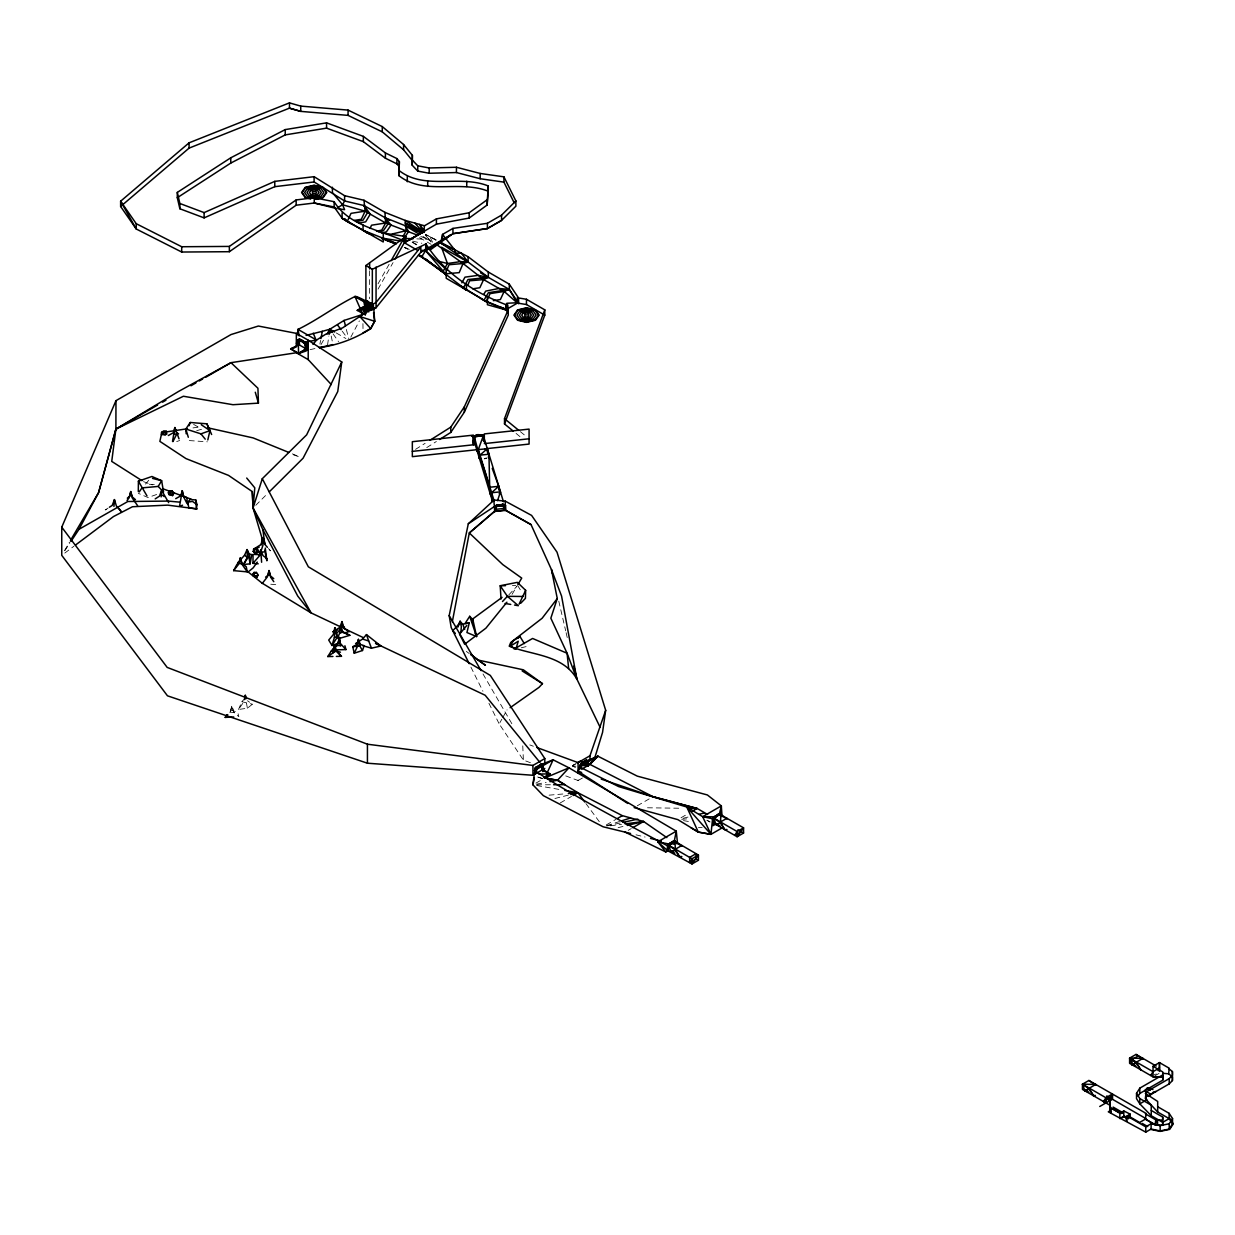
<?xml version="1.0" encoding="UTF-8"?>
<svg xmlns="http://www.w3.org/2000/svg" width="1235" height="1235" viewBox="0 0 1235 1235"><rect width="100%" height="100%" fill="white"/><g stroke="black" fill="none" stroke-linecap="round" stroke-linejoin="round"><path stroke-width="0.75" stroke-dasharray="5 3.75" d="M565.738 775.904L578.088 780.52L578.088 776.938M327.568 344.874L328.819 336.182M319.911 344.025L320.606 340.397M230.327 711.823L231.979 705.509L233.647 712.163L230.327 711.823L231.979 705.509L233.647 712.163L238.834 716.686L237.83 712.78L233.4 710.773L231.146 710.11L228.552 712.07L237.83 712.78M238.525 709.461L241.828 701.727L244.576 698.763L243.712 702.02L238.525 709.461L247.386 708.242L252.434 704.197L247.463 700.754M350.833 337.14L359.37 320.899M530.433 762.721L523.378 760.081L499.202 723.911L501.827 719.218M502.691 717.659L507.076 709.863M378.049 283.818L389.303 263.935M378.049 289.098L393.054 262.592M320.992 344.58L323.647 339.98M64.652 550.393L69.5 542.134M512.046 594.359L516.894 586.239M64.791 550.748L69.855 543.076M148.74 480.276L145.529 484.058L155.672 484.614M508.835 594.838L516.4 586.841M255.769 505.3L266.575 494.54M64.791 553.064L73.915 546.225M108.001 508.125L105.191 509.931L108.556 508.758M415.547 449.355L425.149 443.303M426.754 447.579L436.356 441.512M535.913 783.129L541.841 779.702M575.556 763.863L572.407 765.669L575.479 767.444M575.479 767.599L572.407 765.916L578.706 762.288M578.088 780.52L582.534 777.942M560.227 802.951L571.481 796.451M637.291 805.776L649.872 798.505M606.277 824.918L615.91 819.361M628.198 830.352L631.286 828.577M681.041 817.755L687.478 814.035M1154.648 1075.947L1159.48 1073.169L1154.2 1074.573M575.556 763.956L572.407 765.669L575.865 765.654M176.698 441.559L179.708 440.494M156.629 494.494L147.999 497.535L138.289 493.305M606.725 825.613L619.569 821.507M196.72 430.691L201.984 429.147M554.932 798.489L569.073 794.954M683.14 818.28L688.435 816.953M484.382 458.895L486.868 458.278M521.232 647.788L526.527 646.507M618.102 827.635L625.389 825.875M484.259 458.494L486.76 457.938M606.725 825.968L621.344 822.742M310.062 349.644L315.558 348.44M536.716 784.132L546.148 782.372M192.984 427.927L198.48 427.094M610.43 825.814L621.483 824.362M549.112 795.155L566.402 793.704M681.674 819.299L689.362 818.651M512.417 585.575L515.906 585.529M536.685 784.827L551.705 784.75M698.423 827.635L702.175 827.604M647.495 807.783L681.859 808.261M416.782 238.88L427.773 239.328L432.343 241.967M189.295 440.571L207.372 441.821M270.758 584.217L275.868 584.68M572.407 765.916L575.865 766.302M536.685 785.506L561.06 789.767M683.449 820.596L690.952 821.923M241.828 701.727L252.434 704.197M412.783 241.149L421.83 243.28M636.01 834.814L645.071 837.052M542.381 778.405L536.422 776.614L542.381 778.652M293.544 454.881L299.889 457.104M529.784 744.921L533.366 746.233M143.492 481.635L152.353 484.892M420.795 236.502L427.773 239.328L422.926 236.41M404.663 247.525L409.896 249.655L404.571 247.386M292.371 453.878L299.503 456.78M426.245 234.897L436.094 239.852M404.37 247.525L407.874 249.069A224.23 129.443 60 0 0 404.354 247.247M706.991 820.38L709.971 822.001M412.444 242.122L419.005 245.734M193.602 424.377L200.302 428.19M435.862 239.945L425.334 234.279L431.046 241.767M419.56 237.645L431.169 244.345M336.26 332.956L345.908 338.529M706.991 820.179L709.971 821.908M435.986 240.223L429.765 236.425L432.914 242.971M412.135 242.183L416.612 245.024M466.305 651.385L469.238 653.547M520.398 431.694L526.187 436.418M516.076 433.423L520.398 436.974M268.412 548.525L270.434 550.856L268.196 547.815M425.334 234.959L431.046 242.014M342.219 331.196L346.819 337.325M585.93 803.568L599.639 822.139M333.079 333.898L338.529 341.678M517.666 585.513L521.973 592.476M483.008 673.97L512 723.972M470.921 667.132L482.916 691.214M488.921 703.255L499.202 723.911M346.371 329.498L348.671 338.56M558.791 601.198L565.692 630.853M566.109 632.706L567.405 638.279M331.212 336.059L332.616 342.882M247.386 708.242L245.703 698.639M522.775 745.863L523.378 760.081M362.936 323.616L363.013 329.143M369.62 270.835L369.62 298.731"/><path stroke-width="1.5" d="M296.338 343.191L308.225 350.045L308.21 340.212L296.338 333.357L258.362 326.04L231.038 334.546L115.967 400.665L61.75 527.175L61.75 555.349L167.466 695.814L367.428 763.215L532.933 775.271L532.933 765.438L544.805 758.583L490.31 675.421L308.349 566.819L262.299 478.701L306.635 434.859L341.755 361.978L308.21 340.212L308.21 359.617L331.335 384.594M373.047 308.704L372.337 304.597L365.9 300.877C363.707 300.846 363.908 306.295 365.9 306.172L365.9 265.54L405.806 236.549L405.806 241.828C381.553 230.096 349.181 226.36 334.145 201.706L314.261 197.739L296.168 199.931L229.355 246.413L181.699 246.738L136.236 223.705L120.629 201.212L189.078 142.828L289.438 102.876L300.738 106.102L348.054 110.1L382.279 126.587L403.583 144.51L412.382 155.363L412.243 165.274L417.754 171.094L429.193 173.255L456.441 172.545L480.183 178.735L503.926 182.132L514.161 202.756M367.428 763.215L367.428 744.211L167.173 667.409L61.75 527.175M372.337 309.892L372.337 269.261L425.967 243.974C444.399 273.058 474.024 292.51 505.733 304.566L507.508 304.767L508.295 315.048L464.345 412.135L450.775 432.435L439.567 439.49M373.31 309.321L376.058 307.731L420.826 252.233L420.826 246.954L376.058 302.451L372.337 304.597L365.869 301.078L371.226 303.748L372.661 305.74L372.677 308.935L372.661 305.74L371.226 303.748L366.625 300.645L364.819 301.201M483.672 440.771L483.348 435.693L474.379 436.603C479.442 458.617 488.89 479.18 492.564 501.518L474.379 441.806L474.286 436.325L482.252 434.766C487.933 437.468 476.648 432.574 475.367 435.77L473.375 437.128L483.256 435.415L503.448 501.719M489.801 492.441L488.952 454.233L487.269 448.706L478.3 449.617L494.17 500.993M492.225 468.389L498.755 486.312L491.484 492.75L492.472 501.178M497.581 505.979L498.075 505.269L495.59 507.199L497.674 506.273M498.755 489.786L498.755 486.312L489.801 487.238L490.388 494.386L491.484 493.583L490.496 494.741M535.295 774.314L535.295 769.529L536.87 767.383M536.685 766.626L535.264 769.189L535.65 772.261L535.65 769.405L537.071 767.599L535.295 769.529L535.218 773.944M536.005 772.477L537.441 767.136L537.796 768L535.99 767.12L534.554 769.096L535.295 769.529M538.151 767.799L537.796 766.92L537.796 768M541.702 766.904L542.443 770.192L541.702 765.468M542.412 764.558L542.443 770.192M578.088 773.357L578.088 762.628L589.96 755.774L605.675 710.31L557.031 552.199L531.606 515.412L505.238 501.132L494.077 500.005L468.297 523.794L449.185 615.632L451.207 627.565L469.207 663.689M580.419 768.71L580.419 765.515L581.778 763.492L586.857 760.652L581.5 763.338L578.057 771.258L627.735 803.445M581.145 768.463L581.145 765.592L582.58 763.122L583.29 763.786M587.227 761.671L587.227 765.962L587.227 761.671L585.436 760.637L585.081 761.501M586.146 761.717L587.582 761.887L586.872 761.455L587.582 766.179L587.644 761.254L586.008 761.053M587.582 766.179L587.582 760.559M589.96 759.355L589.96 755.774M543.168 764.99L540.992 764.233L535.264 768.185L541.378 764.45L553.11 759.818L568.98 767.83L676.271 831.17L674.264 841.174L667.826 846.037L667.471 850.622L667.471 845.836L668.907 843.845L673.909 840.958L675.699 841.498L677.027 843.922M668.181 850.22L668.536 845.219L674.974 841.421L673.909 840.958L668.181 844.925L692.001 858.757L692.001 863.96L667.471 850.622M675.406 849.186L681.843 845.466L681.843 846.284L674.974 841.498L675.406 850.004L679.404 856.704L681.411 856.442M712.95 823.621L712.595 818.62L719.032 813.741L743.563 827.836L743.563 833.038L737.125 836.743L713.305 823.004L713.305 818.697L714.741 816.551M725.593 818.11L719.032 813.741L712.95 818.82L712.95 825.69L716.099 823.868M713.66 823.205L714.031 816.644L720.823 814.282L721.317 805.899L707.377 794.954L637.291 776.136L597.941 756.221L581.5 763.323L578.057 771.258L581.639 772.477M720.823 814.282L720.53 822.788L724.544 829.488M726.967 819.083L726.967 818.249L720.53 821.97M1099.737 1106.498L1112.349 1099.212L1112.349 1094.009L1105.912 1097.73L1103.55 1101.574L1105.912 1102.932L1105.912 1097.653L1109.91 1099.968L1109.91 1105.248L1082.447 1089.393L1082.462 1084.191L1088.884 1080.471L1146.111 1113.43L1145.401 1119.126L1155.142 1124.745L1162.691 1125.317L1162.706 1122.337L1169.715 1118.293L1173.25 1123.896L1169.715 1129.361L1160.113 1131.399L1150.541 1129.361M1147.886 1096.201L1169.205 1083.898L1172.432 1080.548L1172.432 1076.843L1168.634 1073.817L1169.205 1068.213L1159.48 1062.594L1153.042 1066.299L1153.042 1076.874L1161.147 1077.152L1153.042 1076.874L1129.593 1063.335L1129.593 1058.133L1136.03 1054.412L1156.161 1066.037M1157.55 1125.317L1157.55 1120.037L1155.852 1119.049L1155.142 1124.745L1145.401 1119.126M1138.176 1096.032L1139.812 1093.438L1162.768 1080.177L1162.768 1071.918L1153.042 1066.299M1168.634 1068.537L1172.432 1071.548L1172.432 1075.268L1169.205 1078.618L1146.25 1091.863L1145.308 1098.641L1157.689 1112.025L1169.144 1118.632L1172.54 1123.85L1169.205 1129.068L1160.159 1130.936L1151.113 1129.037L1145.756 1132.124L1108.274 1111.809L1109.895 1110.867L1109.91 1099.968M141.917 480.631L111.737 461.411L115.889 429.116L115.967 400.665M1151.252 1110.45L1162.706 1117.057L1162.691 1120.037L1157.55 1120.037M1121.056 1113.584L1113.121 1109.015L1113.136 1107.1L1122.63 1112.581M138.305 491.576L138.397 481.171L151.936 476.478L161.646 480.708L163.545 492.055L158.219 486.436L141.963 487.887L139.2 491.962M258.223 563.808L252.974 563.345L253.051 554.376L260.323 554.7M501.024 599.037L500.206 585.745L517.372 582.349L525.647 590.33L525.415 598.373L520.707 603.267M412.243 165.274L412.382 155.363M334.407 637.353L337.479 636.828L332.03 645.488L334.407 637.353L334.824 627.673L339.749 642.709L332.03 645.488L328.711 640.07L333.357 634.497L334.824 627.673L336.213 634.296M394.922 259.273L404.308 242.708L436.418 224.168L469.177 218.055L487.13 205.041L488.195 191.209C459.543 179.708 424.331 195.871 398.936 175.679L399.368 161.646L396.929 158.589L385.413 152.939L363.352 136.375L326.565 122.852L285.223 129.598L230.76 157.802L177.3 192.413L177.3 197.693L179.862 208.761L204.115 217.885L274.772 186.67L314.107 181.962L344.596 200.965L363.985 205.55L389.596 220.339M398.936 175.679L399.368 161.646M468.297 523.794L496.485 505.146L504.436 504.93L504.729 510.348L495.22 511.352L495.528 505.949L503.448 504.389L505.439 505.316L505.532 510.395L504.436 510.225L504.436 505.933L502.151 505.779L502.043 504.837L502.151 505.779M495.482 511.336L495.775 505.933L505.532 505.609M339.749 642.709L340.026 637.986L336.553 635.948M506.612 306.357L506.798 303.285L518.175 302.668L509.299 289.438L480.554 272.858M113.944 506.381L114.423 499.604L116.414 506.041L121.462 511.892L119.224 508.851M341.508 628.383L341.987 621.606L343.978 628.044L349.026 631.857L346.788 629.541M161.152 496.902L161.631 490.357L168.67 502.645M487.13 205.041L488.195 185.929C459.543 174.413 424.331 190.576 398.936 170.399M460.933 631.764L461.35 626.608L460.115 621.205L457.876 626.84L460.115 621.205L463.002 624.694L464.653 629.433M260.462 553.11L260.724 549.93L262.978 555.596L266.93 558.575M262.947 541.27L253.067 507.986L254.78 487.825L246.707 478.038M472.588 622.98L472.881 619.677L469.717 616.296L465.132 623.382L469.238 623.058L466.923 632.521L476.602 636.565L472.881 619.677M630.56 833.471L603.066 826.771L543.338 795.649L532.933 784.842L534.94 769.312L536.361 767.336L536.021 768.618L542.443 764.897L541.378 764.45M297.403 334.561L298.021 329.39C317.874 319.711 335.179 306.311 354.954 296.524C356.143 294.671 388.222 313.397 365.143 301.325L365.143 306.604L365.9 301.88M712.595 818.62L710.943 834.351L698.284 832.097L677.83 819.623L634.142 807.597M259.844 555.611L260.323 552.03M261.264 544.867L262.221 537.719M196.982 504.636L192.475 501.395L187.612 502.197L188.893 507.817L196.411 508.851L196.982 504.636L195.748 499.959L190.205 499.48L187.612 502.197L188.137 504.59M341.755 361.978L337.757 391.541L303.069 458.231L269.292 491.839M357.486 646.337L358.428 639.375L360.25 644.408L359.725 645.843L362.473 650.521L354.229 653.192L352.762 646.723L357.177 644.408L358.428 639.375L359.725 645.843L357.486 646.337L354.229 653.192M605.675 710.31L602.557 732.37L594.344 759.293M172.514 441.42L174.876 427.557L179.013 438.811M329.066 334.453L329.822 329.236L344.086 320.421L362.797 314.416L354.954 296.524L371.951 304.829L365.143 301.325L367.69 301.186M332.941 656.464L327.831 656.557L336.275 650.629L332.956 652.636L334.592 645.241L336.275 650.629L341.462 656.325L336.352 656.418M337.68 637.6L339.795 632.938L340.798 626.207L342.959 632.258L349.829 635.315L338.807 638.603M487.269 448.706L479.998 455.144L479.396 458.386L478.3 450.451L477.219 451.254M488.365 457.475L488.952 454.233L479.998 455.144M532.933 784.842L534.276 777.679M320.946 338.591L322.304 331.335L329.822 329.236L334.639 332.014M452.303 621.9L469.3 532.964L494.509 511.398C496.038 512.772 493.321 502.799 494.077 500.005M361.824 309.043L357.347 310.525L369.62 304.026L368.74 308.256L372.491 307.994M332.956 652.636L334.592 645.241L336.028 650.907L341.462 656.325M207.804 439.953L209.965 430.614L206.862 423.821L190.236 422.478L185.837 429.024L186.192 433.778M244.499 698.655L245.286 695.305L246.367 698.022M722.83 827.496L710.943 834.351L702.653 816.675L714.386 816.844L719.387 813.958L721.317 805.899L702.653 816.675L686.784 807.011L618.611 786.571L579.493 766.889L597.941 756.221L589.944 764.403L581.639 769.189M196.411 508.851L195.748 499.959M337.417 645.411L339.069 639.097L340.736 645.735L337.417 645.411L332.308 649.919L345.923 649.595L344.92 645.766M308.21 359.617L296.338 352.762L230.976 362.673L178.55 391.449L115.889 429.116L98.584 492.626L78.994 529.29L70.874 541.548M588.292 760.976L580.79 764.403L581.145 763.122L586.146 760.22L587.937 760.775L597.941 756.221L587.937 765.561L581.037 765.607M157.586 405.034L115.889 429.116L98.584 492.626L70.472 540.482M340.675 626.901L311.081 612.9L297.774 596.135L262.947 529.861L253.067 507.986L262.299 478.701M264.105 543.4L263.395 538.568L261.187 544.373L254.148 548.896L260.585 552.415L262.916 545.345L263.395 538.568L265.386 545.005L267.408 547.352M517.851 584.603L521.726 578.104L502.784 564.596L469.3 532.964L494.556 511.367L505.347 510.178L531.035 524.582L551.489 569.675L557.278 598.543L550.841 618.195L567.081 653.253L576.869 679.065L600.071 727.214M497.535 500.654L500.453 491.839L491.484 492.75M362.473 650.521L364.186 645.689L360.25 644.408M189.078 425.704L190.236 422.478M478.3 449.617L483.348 435.693L483.348 436.603L480.77 434.921M513.189 431.061L504.513 423.96L504.513 418.68L544.774 309.846L526.465 299.271L517.45 297.789L517.45 303.069L505.733 309.861L487.408 304.721L487.408 296.801M504.513 423.96L544.774 315.126L544.774 309.846M681.843 856.704L679.837 856.951L675.406 850.004L670.96 851.826L671.392 850.668M1088.884 1080.471L1095.754 1085.256L1095.754 1084.438L1084.886 1090.798L1085.318 1089.64M1088.807 1092.049L1085.318 1091.045L1085.735 1089.888M1132.449 1063.582L1132.016 1064.74L1142.884 1058.38L1142.884 1059.198L1136.03 1054.412M1135.938 1065.99L1132.449 1064.987L1132.881 1063.829M161.631 490.357L159.439 496.177L155.209 498.878M446.468 270.805L449.046 264.722L463.063 263.518L468.096 262.021L488.334 277.35L483.626 279.589L469.624 280.793L467.679 285.347M435.399 243.727L463.063 263.518L459.188 272.642L445.187 273.846M244.545 555.287L247.046 549.59L249.485 555.148L250.118 563.855L243.465 564.488L237.676 562.867L244.545 555.287L247.34 557.386L243.465 564.488L249.485 555.148L247.046 549.59L247.34 557.386M429.95 440.262L450.775 427.14L464.345 406.84L508.295 309.769M519.101 604.162L525.647 590.33M547.074 773.033L553.11 759.818L534.446 770.594C576.745 798.057 624.416 822.541 667.471 845.836M177.3 192.413L179.862 203.482L204.115 212.605L274.772 181.375L314.107 176.682L344.596 195.686L363.985 200.271L365.112 211.17L361.33 219.305L354.291 220.386M370.037 228.46L371.55 225.202L385.644 223.01L417.322 235.098M463.063 263.518L483.626 279.589L479.844 287.724L472.789 288.82M466.444 284.698L466.444 289.978L460.331 285.671L486.281 301.757L490.063 293.621L504.158 291.429L509.299 289.438L509.299 284.158L488.334 272.055L468.096 256.741L440.849 242.415L425.55 250.674L422.015 250.35M483.626 279.589L504.158 291.429L500.36 299.565L493.321 300.661M405.806 241.828L423.034 232.134L419.638 224.43L424.469 231.053L423.775 232.535L424.469 225.773L436.418 218.873L469.177 212.76L487.13 199.761M369.62 304.026L364.788 307.299L365.22 314.817L366.795 311.683L368.725 310.155L370.361 310.525M172.946 441.605L176.883 433.747L173.888 434.427M253.329 551.319L255.676 548.216L257.59 549.143L257.791 552.477L255.645 553.496L253.329 551.319L255.645 553.496L256.988 551.86L257.59 549.143L256.818 549.652L255.676 548.216L253.515 549.251L253.623 551.767L257.791 552.477M510.441 646.137L518.237 641.227L515.937 649.07L510.441 646.137L513.22 640.733L520.012 636.581L524.304 643.574M337.757 207.557L342.589 204.763L344.596 200.965L344.596 195.686M233.631 570.632L236.981 564.333L239.559 562.373L240.393 557.772L241.828 563.037L246.244 566.788L247.262 571.867L233.631 570.632L238.756 564.086L240.393 557.772L242.075 564.41L247.262 571.867M332.971 344.596L319.232 347.652C337.603 345.244 355.109 338.668 370.732 328.603L374.668 321.27L373.696 307.345L371.226 303.764M363.075 332.817L370.732 328.572L374.668 321.27L373.557 312.64M165.104 434.813L166.231 431.216L163.792 430.845L161.507 432.605L161.584 434.581L165.104 434.813L166.601 434.149L166.231 431.216M172.607 495.575L173.795 493.398L172.02 490.928L169.689 490.912L168.331 492.78L169.102 494.617L172.607 495.575L168.331 492.78M257.019 577.085L258.192 574.908L256.432 572.438L254.101 572.423L252.743 574.275L253.515 576.127L257.019 577.085L252.743 574.275M461.875 282.83L464.977 277.149L478.207 275.343L488.334 277.35L488.334 272.055M363.985 200.271L384.934 212.358L385.644 223.01L381.785 230.065L376.521 231.3M403.119 236.348L406.207 230.698L405.157 220.401L384.934 212.358M418.557 255.105A224.23 129.443 60 0 1 446.206 274.664L421.614 256.988L425.55 250.674L425.967 243.974L425.55 250.674L446.206 274.664L442.794 271.947L447.44 263.487L441.497 247.247L468.096 262.021L468.096 256.741M391.171 260.616L404.308 237.413L404.308 242.708L417.523 250.334M327.167 333.836L329.822 329.236L331.999 332.339M534.446 770.594L536.376 767.336M483.873 294.177L485.71 291.105L499.017 288.465L509.299 289.438L517.45 303.069L526.465 304.551L544.774 315.126M158.219 486.436L161.646 480.708L152.507 478.393M698.423 860.255L696.077 858.881L696.077 853.678L689.639 857.399L689.639 862.601L692.001 858.757L698.423 855.052L698.423 860.255L692.001 863.96L698.423 855.052L674.619 841.205L668.181 844.925L669.262 844.061L657.807 841.822L676.271 831.17L677.521 843.382M734.763 835.385L737.125 831.541L743.563 827.836L737.125 836.743L737.125 831.541L713.305 817.802L719.387 813.958M1139.673 1122.43L1146.111 1118.709L1112.349 1099.212L1112.349 1094.009L1109.987 1097.853L1103.55 1101.574M1150.68 1075.515L1153.042 1071.671L1159.48 1067.951L1159.48 1062.594L1159.48 1071.393L1159.48 1067.951L1157.905 1070.513M327.831 656.557L331.181 651.123L333.759 650.922M233.724 716.964L225.218 717.412L226.885 714.741M1162.706 1122.337L1151.252 1115.73L1139.812 1103.843L1136.524 1098.641L1136.524 1093.361L1139.812 1088.143L1162.768 1074.898L1162.768 1080.177M1169.205 1129.068L1169.205 1123.773L1172.54 1118.555L1169.144 1113.337L1157.689 1106.73M300.12 340.582L300.12 340.906M303.347 342.435L305.138 344.38L305.848 349.088L305.848 344.21L299.41 339.424L304.783 342.11L308.225 350.045M366.579 302.56L366.579 301.479L366.934 302.343L365.143 302.313M369.79 304.412L369.79 303.331L369.79 304.412L371.272 303.578L370.562 302.915L371.272 303.578M332.308 649.919L338.236 642.725L339.069 639.097L340.736 645.735M404.879 237.012L408.6 231.562L405.157 225.696L384.934 217.653L388.037 223.905L383.39 230.683L378.435 232.01M257.297 562.095L253.144 567.899L248.142 571.944L262.082 583.136L311.081 612.9L253.067 507.986L252.28 491.592L228.537 475.398L185.976 458.602L159.871 441.374L161.816 432.59L187.473 428.746M364.788 307.299L362.287 308.256L364.464 310.834L368.833 308.318L372.105 308.21M506.906 602.201L485.895 628.183L464.653 644.253L459.574 634.126L466.784 625.512M257.806 575.433L253.515 576.127L254.101 572.423L254.78 573.457L256.432 572.438M557.278 598.543L542.119 618.272L510.719 642.509L509.221 646.198C532.053 655.337 562.944 654.581 576.869 679.065L561.57 596.057L551.489 569.675L552.338 573.38M127.035 500.499L129.073 497.89L130.725 491.576L132.16 496.84L135.464 499.65M262.237 583.46L267.362 576.899L269.014 570.585L270.434 575.865L273.753 578.659M365.792 306.558L365.22 307.299L367.073 308.379L369.388 307.067L365.514 306.403L365.514 302.096L367.335 301.71M364.433 301.402L364.788 305.987L371.673 309.954L369.003 309.985L369.08 308.457M580.79 765.391L582.225 763.57M668.536 846.129L669.972 844.308L668.907 843.845L673.909 840.958M713.305 818.697L715.111 817.169L714.031 816.644M312.98 344.349L316.546 340.088L325.561 334.299L342.512 327.908L373.696 307.345L354.954 296.524M499.465 493.815L500.453 491.839M477.327 451.609L478.3 450.451L479.288 458.046M252.974 563.345L258.918 556.476L260.724 549.93L261.619 562.249M355.556 643.574L362.581 639.051L366.471 634.605L380.905 646.013L371.473 648.19L362.627 645.627M225.218 717.412L227.765 714.617M458.972 624.015L452.797 630.745L455.329 633.37M471.029 654.55L478.038 660.061L523.378 669.818L542.474 683.65L539.031 687.355L510.117 707.717M557.464 780.273L568.98 767.83L544.805 777.988L557.464 780.273L577.918 792.731L622.332 815.656L643.574 821.476L666.838 837.608M502.491 601.538L507.384 596.32L522.822 596.474M438.286 261.202L447.44 263.487L460.67 261.619L468.096 262.021L461.288 253.16L455.792 253.19L454.48 249.578L442.207 244.021L440.849 242.415L442.547 234.403L452.936 228.413L487.408 223.288L501.564 215.122L515.875 200.919L503.926 176.837L480.183 173.456L456.441 167.265L429.193 167.96L417.754 165.814L412.243 159.994M421.969 232.412L405.157 223.041L423.034 232.134L423.775 231.408L409.171 240.3M1152.903 1089.594L1149.692 1087.742L1147.176 1088.189L1144.675 1090.629L1151.113 1094.349L1153.613 1091.91L1156.114 1091.462M430.243 249.933L451.007 234.82L444.646 238.772M314.261 197.739L314.261 203.019L336.152 208.483L334.145 206.986L314.261 203.019L296.168 205.211L229.355 251.708L181.699 252.033L136.236 229L120.629 206.492L189.078 148.123L289.438 108.155L300.738 111.382L348.054 115.38L382.279 131.867L403.583 149.79L412.382 160.658M587.212 760.683L580.79 764.403L587.582 760.899L586.146 760.22L581.5 763.323M161.507 432.605L162.341 431.941L161.584 434.581L164.008 432.729L166.277 432.667L166.601 434.149M368.617 308.194L364.248 310.711L368.37 308.055M127.313 498.122L129.891 496.177L130.725 491.576L132.407 498.214L137.594 505.671M265.587 577.146L268.18 575.186L269.014 570.585L270.681 577.239L273.8 581.7M424.469 225.773L405.157 220.401L423.034 232.134L424.469 231.053M75.443 545.083L113.466 516.57L132.485 506.736L167.744 505.13L197.137 508.974M445.202 239.158L451.007 234.82M499.357 493.475L500.453 492.672L498.755 486.312L499.063 489.894M471.6 619.769L502.074 597.354M518.021 638.047L520.012 636.581M1148.257 1096.433L1151.113 1094.349M540.39 765.577L535.264 768.185L540.992 764.233L542.088 764.697M540.297 765.638L535.65 768.417M335.935 633.262L339.023 631.208L340.798 626.207L341.308 629.495M177.3 197.693L230.76 163.082L285.223 134.893L326.565 128.147L363.352 141.655L385.413 158.219L396.929 163.869L399.368 166.926M580.774 764.403L586.501 760.436L587.582 760.899L579.709 765.098M713.676 818.913L719.743 814.081M109.406 507.214L112.215 505.408L114.423 499.604L114.901 502.815M372.306 309.136L373.047 305.508M441.451 240.763L425.55 250.674L446.206 269.384L446.206 278.292L487.408 302.081L505.733 309.861L505.733 304.566M306.218 348.887L298.561 353.55L290.688 348.764L299.41 344.55L299.41 340.258L298.7 340.659L300.491 340.289L299.055 340.459L299.055 344.75M494.602 511.599L494.509 506.52L496.578 505.439L504.528 505.223L495.59 506.196L504.436 504.93L504.729 510.348M538.769 774.052L550.239 773.866L543.956 777.695L550.239 774.113L541.702 769.76M237.676 562.867L240.81 561.03M1110.852 1108.011L1110.852 1113.306L1109.895 1105.587L1110.852 1108.011L1119.852 1113.214L1119.852 1118.509L1123.788 1116.224L1125.224 1116.563L1126.984 1121.303L1126.984 1116.008L1130.21 1114.155L1130.21 1117.675M420.826 252.233L452.936 233.693L487.331 228.537L501.564 220.401L515.875 206.199L515.875 200.919M162.588 402.147L165.922 400.233M190.946 385.783L195.948 382.896M199.283 380.967L202.617 379.037M205.952 377.123L230.976 362.673L257.93 388.238L258.439 403.135L232.967 404.71L183.413 396.25L115.889 429.116M452.936 228.413L452.936 233.693L487.408 228.583L501.564 220.401L501.564 215.122M299.41 344.55L297.99 344.55L297.99 339.764L299.781 339.224M299.426 339.27L298.7 339.671L306.573 343.886L301.803 339.98M299.765 340.706L303.717 341.246M366.208 302.343L368.045 301.71M305.863 342.975L299.781 339.224L298.7 339.671L304.427 342.311C306.079 345.121 305.354 340.073 303.347 342.774L303.347 342.357M304.427 341.74L304.427 342.157M372.337 305.585L371.581 308.889M367.551 305.724L372.846 305.894L364.464 310.834L365.22 314.817L362.719 309.414L357.347 310.278L363.646 314.153M306.573 348.687L298.561 353.303L290.688 349.011L295.288 347.344M535.264 768.185L540.065 765.623M535.897 773.558L544.805 768.417M543.956 777.494L550.239 773.866M577.131 762.952L580.28 761.13L588.292 765.762M581.5 763.153L582.935 763.986M586.146 762.134L586.146 761.794M586.872 765.762L587.582 762.149M573.102 795.525L577.918 792.731L584.788 802.009M617.515 818.434L622.332 815.656M632.814 827.682L643.574 821.476L625.157 823.884M692.31 811.256L697.142 808.462L707.593 814.452M726.967 829.488L724.96 829.735L720.53 822.788L716.099 824.609L713.66 818.002L720.098 814.282L720.113 815.193L717.967 814.699M625.126 832.128L665.819 851.98L668.799 850.267M736.369 834.459L741.201 831.664M691.245 861.675L696.077 858.881M1138.454 1055.817L1132.016 1059.537L1132.016 1064.74L1129.593 1058.133L1142.884 1058.38M1168.634 1073.817L1162.722 1073.277M1119.852 1113.214L1123.788 1110.944L1130.21 1114.155M1138.778 1121.951L1128.96 1116.286M1142.251 1123.418L1147.686 1126.552M1126.984 1116.008L1145.756 1126.845L1151.113 1123.742L1160.159 1125.656L1169.205 1123.773M514.146 649.039L532.594 638.464L567.081 653.253L568.656 668.536M78.994 529.29L127.838 501.503L168.315 501.086L179.307 502.105M517.45 297.789L518.175 297.388L509.299 284.158M474.379 441.806L474.286 437.236L476.293 435.368M168.331 435.523L173.409 432.713L174.876 427.557L176.435 432.42L178.581 433.871M175.71 498.662L180.773 495.852L182.255 490.681L183.722 497.026L187.087 503.633M668.181 844.925L674.974 841.421M1132.449 1064.987L1136.447 1062.918L1140.893 1069.865M1085.318 1091.045L1089.316 1088.977L1093.762 1095.908M481.187 434.905L483.348 436.603M585.436 761.13L580.419 764.187M362.719 309.414L366.996 308.58M365.143 301.325L366.224 300.861L365.143 301.325L371.951 304.829M373.124 308.951L376.058 307.731L376.058 267.1M337.819 629.912L332.755 631.934L339.795 627.411L341.987 621.606L342.466 624.833M369.774 307.006L372.846 305.894M1119.852 1118.509L1125.224 1116.563L1128.543 1118.478M188.307 437.267L185.837 429.024L200.95 433.856L209.965 430.614L211.633 434.519M182.548 505.238L179.538 506.304L182.255 490.681L183.212 495.899L187.025 497.736L187.072 502.151M254.148 548.896L259.211 547.136M299.781 339.224L298.7 339.671L305.493 343.191L304.427 342.311M290.688 349.011L293.745 347.961M621.39 820.92L630.56 818.002M306.11 335.38L322.304 331.335M381.461 233.137L386.431 231.809L391.063 225.048L384.934 217.653M1108.829 1100.153L1112.349 1099.212L1112.349 1093.932M570.848 794.506L577.918 792.731L564.796 790.431M699.056 814.297L704.367 812.97M627.21 825.428L643.574 821.476M315.882 198.989L322.675 197.399L326.148 192.49L322.675 187.581L314.122 185.543L305.693 187.581L302.22 192.49L305.693 197.399L310.788 198.588M315.975 199.329L323.122 197.646L326.766 192.49L323.122 187.334L314.107 185.188L305.246 187.334L301.602 192.49L305.246 197.646L310.602 198.912M392.205 233.971L406.207 230.698M623.166 822.34L637.785 819.114M344.102 632.922L347.39 632.212M339.795 632.938L342.959 632.258L341.555 631.131L349.829 635.315M356.328 221.574L362.982 220.247L367.551 212.574L363.985 205.55L370.268 214.134L365.699 221.821L359.045 223.149M549.915 781.678L557.464 780.258L564.843 784.673L553.573 784.734M462.245 624.246L469.238 623.058M368.725 311.976L368.725 310.155L364.464 310.834L366.795 311.683M260.585 552.415L263.873 551.891M385.644 223.01L365.112 211.17L351.033 213.346L347.236 221.482L370.16 234.233L363.044 230.281L363.044 225.002M546.843 774.561L550.239 774.113L542.813 769.559M300.275 339.841L298.623 340.042L298.7 344.951M1095.322 1095.414L1093.33 1095.661L1089.316 1088.977L1082.462 1084.191L1084.886 1090.798M365.498 302.096L366.934 301.927M297.99 339.764L305.508 343.191L300.939 340.243M502.151 505.455L502.552 504.775L502.645 505.733M504.436 510.225L505.532 510.395M412.336 451.377L475.49 444.569M484.321 443.612L529.074 438.78M477.405 449.648L412.336 456.657L412.336 441.698L473.375 435.121L473.375 444.801M485.062 448.814L529.074 444.075L529.074 429.101L484.321 433.917L484.321 441.991M477.034 435.615L471.538 436.187L482.499 435.06M473.298 436.835L473.298 441.621L474.286 441.528M483.256 440.617L484.336 440.802M352.762 646.723L356.56 646.384M568.316 793.534L577.918 792.731M509.299 289.438L488.427 292.68L483.858 300.352L504.698 308.765M495.497 505.918L504.528 505.223L503.448 504.389L496.485 505.146M488.334 277.35L468.003 279.527L463.357 288.033L465.749 289.901M496.578 505.439L504.528 505.223M505.439 585.683L500.206 585.745L507.384 596.32L518.345 605.706L514.547 605.057M362.287 308.256L365.421 308.256M687.602 808.338L697.142 808.462L653.022 796.699L601.26 779.131M1095.754 1084.438L1082.462 1084.191L1105.912 1097.73L1105.912 1102.932M405.79 238.448L413.123 238.741M543.662 770.439L542.813 764.774L540.992 764.233M541.007 765.731L542.443 765.901M674.619 841.205L675.699 841.498M331.181 651.123L334.886 651.555M367.428 744.211L532.933 765.438M337.834 208.715L344.596 209.641L342.589 204.763L332.416 192.536L332.416 187.241M405.806 236.549L383.267 233.044L383.267 241.967L342.095 218.194L334.145 206.986L334.145 201.706M367.768 233.338L363.044 230.281L383.267 238.324L400.171 240.964M505.053 603.467L510.75 604.424M544.805 777.988L557.464 780.258M698.284 832.081L710.943 834.351L686.784 807.011L698.284 832.097L690.921 827.666M702.653 816.675L712.95 818.82M207.603 427.773L253.144 437.916L288.805 452.427M248.405 553.789L251.77 554.577L250.118 563.855L248.976 557.155M650.505 838.411L661.389 841.097M670.451 843.335L674.078 844.231M442.207 244.021L454.48 249.578L442.547 234.403L442.547 239.698M697.142 808.462L653.022 796.699L589.944 764.403M541.084 764.944L542.443 765.314M342.589 204.763L365.112 211.17M486.281 301.757L487.408 302.081L481.141 298.793M289.515 108.155L300.738 111.382L300.738 106.102M720.02 825.86L716.532 824.857L720.53 822.788L713.66 818.002M674.897 853.076L671.392 852.073L675.406 850.004L668.536 845.219L670.96 851.826M419.699 234.449L405.157 225.696L415.238 228.66L417.461 231.053L422.185 232.983M336.028 650.907L340.443 652.219M362.581 639.051L368.694 640.996L371.473 648.19M374.668 321.27L359.817 316.515L370.732 328.603M547.275 773.11L550.239 774.113M381.6 238.509L395.956 244.005M536.947 747.545L578.088 762.628M162.958 488.798L191.271 499.233M499.712 306.882L504.76 308.796M502.552 505.439L504.528 506.211L504.528 510.503M586.501 760.436L587.582 760.899M388.33 241.026L383.267 238.324L395.694 243.604M344.565 627.226L342.712 626.438L343.978 628.044M405.157 225.696L420.981 232.597M395.524 243.094A224.23 129.443 60 0 0 383.267 238.324L395.57 243.696M1113.121 1109.015L1122.615 1113.214M344.148 628.553L363.306 637.615M375.486 643.373L485.154 695.243L539.942 762.443M383.267 238.324L390.723 241.89M1128.605 1118.632L1123.788 1116.224L1123.788 1110.944M363.044 230.281L373.186 235.36M299.41 339.424L304.783 342.11L316.546 340.088L298.021 329.39L298.144 334.994M375.78 643.358L380.905 646.013M336.692 636.241L340.026 637.986M542.474 683.65L522.158 670.929M531.035 524.582L505.347 510.178L505.238 501.132M440.447 242.585L468.096 262.021M419.051 254.935L423.62 257.575M418.557 255.228L421.614 256.988M508.033 313.381L506.427 309.429L506.427 304.15M365.9 265.54L372.337 269.261M737.943 829.781L743.563 833.038M1153.042 1071.671L1129.593 1058.133L1136.447 1062.918L1140.461 1069.618M585.436 761.3L586.517 761.918M1147.176 1088.189L1150.403 1090.057M1136.524 1093.361L1139.812 1098.563L1151.252 1105.171L1151.252 1115.73M1145.401 1113.831L1155.142 1119.466M672.828 841.838L674.974 842.409L672.828 841.498M1112.349 1099.212L1106.73 1095.97M352.392 224.461L342.095 218.194L342.095 212.899M349.675 222.887L342.095 218.194L347.236 221.482L344.781 218.595M201.274 424.732L209.965 430.614M478.038 660.061L485.401 665.233L470.705 654.55M162.356 495.189L164.209 496.578M431 263.101L425.102 258.686L466.444 289.978M433.948 265.309L442.794 271.947M504.513 418.68L518.962 430.506M504.158 291.429L517.45 303.069M667.826 850.822L657.807 841.822L665.819 851.98M414.821 223.087L423.034 232.134M340.49 643.589L345.923 649.595M200.95 433.856L205.242 439.166M371.581 305.03L372.306 305.94M304.057 342.357L305.493 344.179L305.493 348.471M337.618 325.067L341.061 329.652M1145.308 1093.361L1157.689 1101.45L1157.689 1112.025M1146.08 1098.641L1146.821 1099.798L1139.812 1103.843L1139.812 1098.563M368.509 309.198L369.003 309.985M368.153 309.244L368.725 310.155M146.996 495.93L138.397 481.171M449.185 615.632L481.079 670.636M303.563 341.894L305.431 345.152M206.862 423.821L210.274 431.463M475.166 633.138L476.602 636.565L469.717 616.296M313.227 333.203L315.898 339.625M366.471 634.605L368.694 640.996M494.509 506.52L499.959 504.806L505.347 505.377L505.439 510.117M502.491 503.756L503.942 508.48L494.726 509.407L495.22 511.352M474.286 437.236L474.811 443.38M255.29 392.236L258.439 403.135M344.086 320.421L345.46 325.855M472.635 440.864L473.375 443.983M573.858 666.082L576.869 679.065M329.822 329.236L330.517 332.647M264.722 550.146L266.868 560.798L265.247 548.062M299.194 335.951L298.021 329.39L298.191 334.469M487.702 452.705L487.269 449.54L487.763 453.338M372.661 305.74L373.109 309.198M262.947 529.861L264.784 544.419M245.286 695.305L245.703 698.639M721.317 805.899L722.074 816.705M252.28 491.592L253.067 507.986M298.268 340.613L298.561 353.55L306.218 350.941L306.218 344.086M1172.432 1071.548L1172.432 1080.548M1172.54 1118.555L1172.54 1123.85M1169.205 1078.618L1169.205 1083.898M1169.144 1113.337L1169.144 1118.632M1162.706 1117.057L1162.691 1125.317M1160.159 1125.656L1160.159 1130.936M1155.852 1119.049L1155.852 1124.344M1151.113 1123.742L1151.113 1129.037M1146.25 1091.863L1146.25 1100.123M1145.756 1126.845L1145.756 1132.124M1139.812 1088.143L1139.812 1093.438M718.322 814.899L717.967 814.282M544.805 758.583L544.805 763.492M542.813 764.774L542.813 771.628M542.412 766.148L542.443 769.775M540.266 765.299L539.911 765.515M534.94 769.312L534.94 774.113M526.465 299.271L526.465 304.551M518.592 298.453L518.592 303.733M507.508 304.767L507.508 310.047M503.926 176.837L503.926 182.132M495.497 506.906L495.59 511.491M488.952 454.233L488.952 457.691M488.195 185.929L488.195 191.209M487.408 223.288L487.408 228.583M480.183 173.456L480.183 178.735M469.177 212.76L469.177 218.055M466.737 181.221L466.737 186.5M464.345 406.84L464.345 412.135M456.441 167.265L456.441 172.545M450.775 427.14L450.775 432.435M436.418 218.873L436.418 224.168M429.193 167.96L429.193 173.255M427.696 181.128L427.696 186.423M417.754 165.814L417.754 171.094M407.303 176.466L407.303 181.761M403.583 144.51L403.583 149.79M396.929 158.589L396.929 163.869M385.413 152.939L385.413 158.219M382.279 126.587L382.279 131.867M371.951 305.817L371.936 308.673M369.62 263.395L369.62 268.968M363.352 136.375L363.352 141.655M348.054 110.1L348.054 115.38M326.565 122.852L326.565 128.147M314.107 176.682L314.107 181.962M298.345 339.548L298.345 344.349M296.338 333.357L296.338 347.02M296.168 199.931L296.168 205.211M289.515 102.876L289.438 108.155M285.223 129.598L285.223 134.893M274.772 181.375L274.772 186.67M230.76 157.802L230.76 163.082M229.355 246.413L229.355 251.708M204.115 212.605L204.115 217.885M189.078 142.828L189.078 148.123M181.699 246.738L181.699 252.033M179.862 203.482L179.862 208.761M136.236 223.705L136.236 229L120.629 201.212L120.629 206.492M542.088 765.685L542.088 769.976L542.088 765.685M587.937 760.775L587.937 765.561L587.937 760.76M169.689 490.912L169.102 494.617L173.795 493.398L172.02 490.928L170.368 491.962L169.689 490.912M307.392 188.569L304.613 192.49L307.392 196.411L314.184 198.017L320.976 196.411L323.755 192.49L320.976 188.569L314.138 186.933L307.392 188.569M309.09 189.542L307.006 192.49L309.09 195.439L314.184 196.627L319.278 195.439L321.362 192.49L319.278 189.542L314.138 188.322L309.09 189.542M310.788 190.53L309.398 192.49L310.788 194.451L314.184 195.254L317.58 194.451L318.97 192.49L317.58 190.53L314.153 189.711L310.788 190.53M312.486 191.502L312.486 193.478L315.882 193.478L316.577 192.49L315.882 191.502L312.486 191.502M517.588 309.923L513.945 315.095L517.588 320.251L526.527 322.35L535.465 320.251L539.124 315.095L535.465 309.923L526.465 307.777L517.588 309.923M518.036 310.186L514.578 315.095L518.036 319.988L526.527 321.995L535.017 319.988L538.491 315.095L535.017 310.186L526.465 308.148L518.036 310.186M519.734 311.158L516.971 315.095L519.734 319.016L526.527 320.606L533.319 319.016L536.098 315.095L533.319 311.158L526.481 309.537L519.734 311.158M521.432 312.146L519.364 315.095L521.432 318.028L526.527 319.232L531.621 318.028L533.705 315.095L531.621 312.146L526.496 310.927L521.432 312.146M523.131 313.119L521.741 315.095L523.131 317.055L526.527 317.843L529.923 317.055L531.312 315.095L529.923 313.119L526.511 312.316L523.131 313.119M524.829 314.107L524.829 316.067L528.225 316.067L528.92 315.095L528.225 314.107L524.829 314.107M365.004 305.863L357.347 310.278L365.714 306.28L365.004 305.863"/></g></svg>
